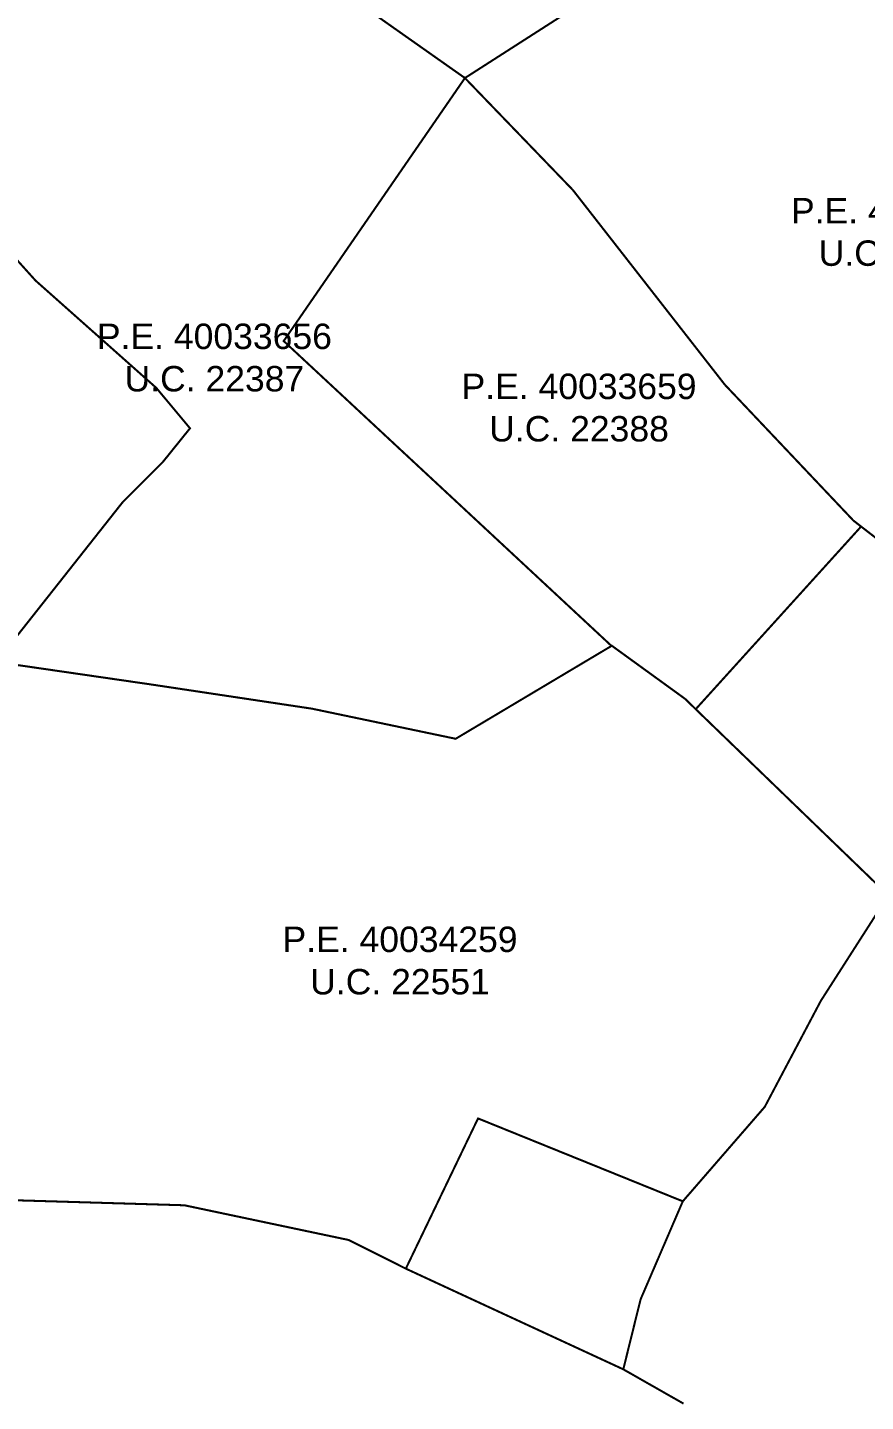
# Model space of a CAD drawing. Header units: metres. Extents: x 561401 to 594056, y 8460144 to 8508504.
# Drawn here: x 586734.2 to 586816.6, y 8501279.5 to 8501414.6 of the extents above; entities that cross this region are included whole.
import ezdxf

# ---------------------------------------------------------------- set-up
doc = ezdxf.new("R2010")
doc.units = ezdxf.units.M
for name, color, linetype in [('1.2. AFECTADOS BASE GRAFICA SUNARP', 150, 'Continuous'), ('1.2. BASE GRAFICA GORE', 76, 'Continuous'), ('1.2. BASE GRAFICA SUNARP', 150, 'Continuous'), ('1.3 ETIQUETA P.E. Y U.C.', 1, 'Continuous')]:
    doc.layers.add(name, color=color, linetype=linetype)
doc.styles.add('Arial', font='arial.ttf', dxfattribs={"height": 1})

msp = doc.modelspace()

# ---------------------------------------------------------------- linework, layer by layer
at = {"layer": '1.2. AFECTADOS BASE GRAFICA SUNARP', "color": 64, "linetype": 'Continuous', "lineweight": -3, "const_width": 0.2}
for points in [[(586787.01, 8501415.96), (586777.17, 8501409.65), (586777.17, 8501409.65), (586787.79, 8501398.63), (586802.72, 8501379.5), (586815.36, 8501366.14), (586816.12, 8501365.55), (586825.14, 8501358.58), (586827.45, 8501357.12), (586826.28, 8501354.24), (586833.47, 8501349.32), (586834.04, 8501350.29), (586841.34, 8501362.54), (586849.86, 8501377.24), (586848.92, 8501377.52), (586851.04, 8501397.74), (586853.12, 8501409.85), (586855.21, 8501423.42)], [(586841.88, 8501278.15), (586850.97, 8501290.71), (586852.78, 8501295.49), (586855.54, 8501302.8), (586861.53, 8501312.5), (586862.85, 8501315.66), (586869.94, 8501332.66), (586870.44, 8501333.45), (586860.48, 8501339.83), (586834.04, 8501350.29), (586833.47, 8501349.32), (586829.69, 8501342.97), (586818.93, 8501329.15), (586818.8, 8501329.28), (586812.16, 8501318.91), (586806.65, 8501308.49), (586798.59, 8501299.2), (586794.44, 8501289.56), (586792.74, 8501282.68), (586792.74, 8501282.68), (586798.66, 8501279.31)]]:
    msp.add_lwpolyline(points, dxfattribs=at)
at = {"layer": '1.2. BASE GRAFICA GORE', "color": 64, "linetype": 'Continuous', "lineweight": -3, "const_width": 0.2}
msp.add_lwpolyline([(586798.66, 8501279.31), (586792.74, 8501282.68), (586776.15, 8501290.36), (586771.36, 8501292.58), (586765.73, 8501295.4), (586749.59, 8501298.81), (586730.36, 8501299.38), (586722.52, 8501299.41), (586706.35, 8501297.36), (586698.51, 8501296.45), (586684.99, 8501297.94), (586675.49, 8501298.7), (586662.66, 8501298.05), (586650.77, 8501296.44), (586641.02, 8501293.4), (586626.8, 8501288.15), (586628.14, 8501282.54), (586628.54, 8501266.14)], dxfattribs=at)
at = {"layer": '1.2. BASE GRAFICA SUNARP', "color": 64, "linetype": 'Continuous', "lineweight": -3, "const_width": 0.2}
for points in [[(586684.3, 8501439.53), (586699.89, 8501435.75), (586721.25, 8501434.77), (586732.8, 8501433.85), (586737.78, 8501432.54), (586741.74, 8501431.5), (586750.39, 8501427.99), (586764.78, 8501418.38), (586777.17, 8501409.65), (586787.01, 8501415.96), (586796.87, 8501424.28), (586805.3, 8501433.78), (586813.09, 8501440.28), (586801.87, 8501443.04), (586794.09, 8501444.8), (586784.57, 8501447.74), (586769.86, 8501452.43), (586751.71, 8501460.9), (586747.55, 8501462.51), (586727.49, 8501470.26), (586708.49, 8501481.63), (586696.27, 8501462.33), (586684.3, 8501439.53)], [(586731.11, 8501352.23), (586746.25, 8501350.03), (586762.13, 8501347.64), (586776.26, 8501344.68), (586791.58, 8501353.81), (586759.35, 8501383.79), (586777.17, 8501409.65), (586764.78, 8501418.38), (586750.39, 8501427.99), (586741.74, 8501431.5), (586737.78, 8501432.54), (586733.83, 8501423.58), (586730.45, 8501415.52), (586724.46, 8501404.14), (586725.63, 8501400.1), (586730.12, 8501395.1), (586734.97, 8501389.72), (586746.83, 8501379.18), (586750.14, 8501375.21), (586747.49, 8501371.92), (586743.54, 8501367.97), (586731.11, 8501352.23)], [(586777.17, 8501409.65), (586759.35, 8501383.79), (586791.58, 8501353.81), (586791.61, 8501353.83), (586798.81, 8501348.61), (586799.86, 8501347.59), (586816.12, 8501365.55), (586815.36, 8501366.14), (586802.72, 8501379.5), (586787.79, 8501398.63), (586777.17, 8501409.65)], [(586730.36, 8501299.38), (586749.59, 8501298.81), (586765.73, 8501295.4), (586771.36, 8501292.58), (586778.46, 8501307.35), (586798.59, 8501299.2), (586806.65, 8501308.49), (586812.16, 8501318.91), (586818.8, 8501329.28), (586799.86, 8501347.59), (586798.81, 8501348.61), (586791.61, 8501353.83), (586791.58, 8501353.81), (586776.26, 8501344.68), (586762.13, 8501347.64), (586746.25, 8501350.03), (586731.11, 8501352.23), (586730.58, 8501344.27), (586730.54, 8501334.29), (586731.38, 8501314.33), (586730.36, 8501299.38)]]:
    msp.add_lwpolyline(points, close=True, dxfattribs=at)
msp.add_lwpolyline([(586731.11, 8501352.23), (586743.54, 8501367.97), (586747.49, 8501371.92), (586750.14, 8501375.21), (586746.83, 8501379.18), (586734.97, 8501389.72), (586730.12, 8501395.1)], dxfattribs=at)

# ---------------------------------------------------------------- texts
at = {"layer": '1.3 ETIQUETA P.E. Y U.C.', "color": 1, "char_height": 2.5, "attachment_point": 5, "style": 'Arial'}
for s, insert in [('P.E. 40033633\\PU.C. 22510', (586820.78, 8501394.5)), ('P.E. 40033656\\PU.C. 22387', (586752.54, 8501382.15)), ('P.E. 40033659\\PU.C. 22388', (586788.39, 8501377.23)), ('P.E. 40034259\\PU.C. 22551', (586770.79, 8501322.86))]:
    msp.add_mtext(s, dxfattribs=dict(at, insert=insert))

doc.saveas('drawing.dxf')
